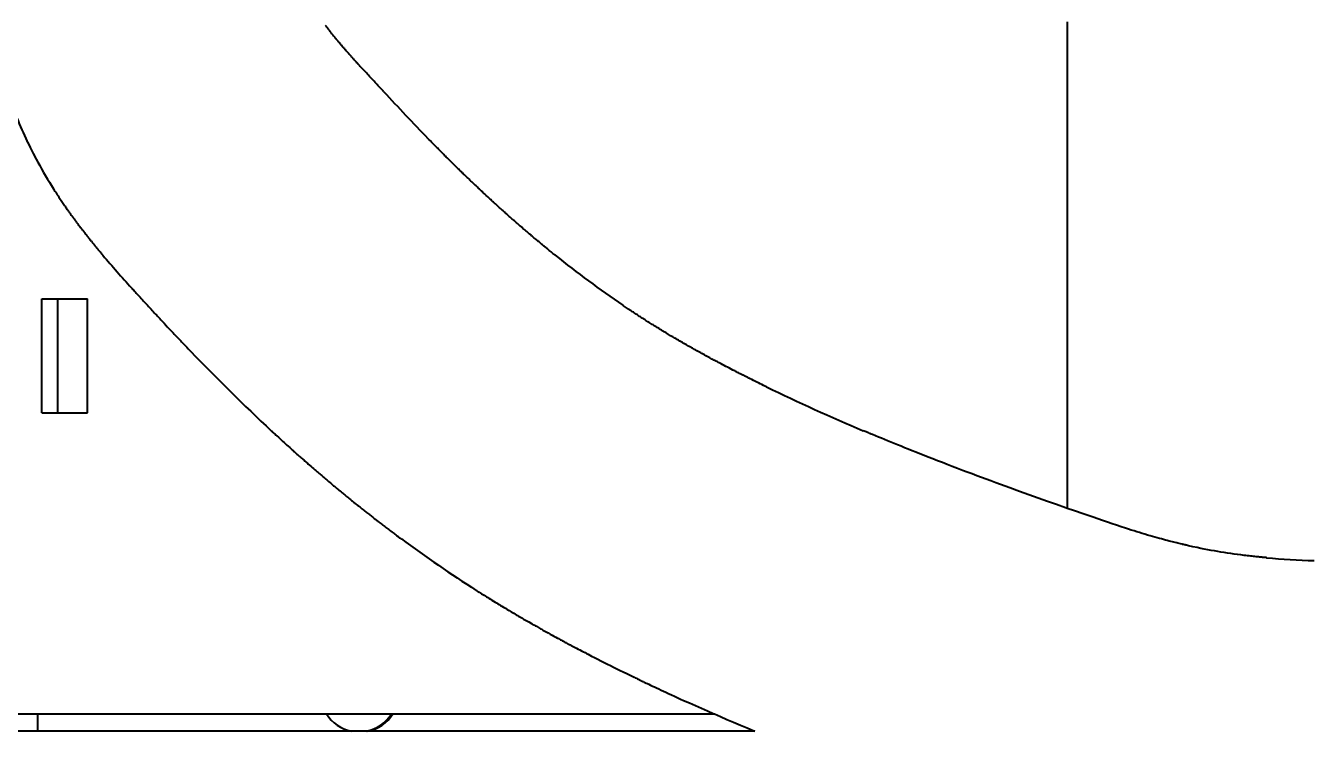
# Model space of a CAD drawing. Header units: millimetres. Extents: x 15 to 415, y 5 to 292.
# Drawn here: x 137.04 to 148.05, y 106.43 to 112.46 of the extents above; entities that cross this region are included whole.
import ezdxf

# ---------------------------------------------------------------- set-up
doc = ezdxf.new("R2010")
doc.units = ezdxf.units.MM
doc.layers.add('Geometries', color=7, linetype='Continuous')

msp = doc.modelspace()

# ---------------------------------------------------------------- linework, layer by layer
at = {"layer": 'Geometries', "linetype": 'Continuous', "lineweight": 40}
for p, q in [((145.9428, 112.4956), (145.9428, 108.3354)), ((137.0417, 111.4996), (137.0512, 111.4795)), ((137.1789, 110.1267), (137.3133, 110.1267)), ((137.1789, 109.1517), (137.1789, 110.1267)), ((137.3133, 110.1267), (137.5682, 110.1267)), ((137.3133, 110.1267), (137.3133, 109.1517)), ((137.5682, 109.1517), (137.5682, 110.1267)), ((137.1789, 109.1517), (137.3133, 109.1517)), ((137.3133, 109.1517), (137.5682, 109.1517)), ((136.883, 106.5767), (137.1451, 106.5767)), ((137.1451, 106.4291), (137.1451, 106.5767)), ((137.1451, 106.5767), (139.6111, 106.5767)), ((139.6111, 106.5767), (140.167, 106.5767)), ((140.167, 106.5767), (140.1791, 106.5767)), ((140.1791, 106.5767), (142.9269, 106.5767)), ((137.1451, 106.4291), (136.883, 106.4291)), ((139.8244, 106.4291), (137.1451, 106.4291)), ((139.9537, 106.4291), (139.8244, 106.4291)), ((139.9658, 106.4291), (139.9537, 106.4291)), ((143.2738, 106.4291), (139.9658, 106.4291))]:
    msp.add_line(p, q, dxfattribs=at)
at = {"layer": 'Geometries', "linetype": 'Continuous', "lineweight": 40, "flags": 128}
for points in [[(139.6306, 112.4302), (139.6305, 112.4303), (139.6278, 112.4339), (139.6251, 112.4376), (139.6226, 112.441), (139.6197, 112.4449), (139.617, 112.4485), (139.6143, 112.4521), (139.6118, 112.4556), (139.6092, 112.4591), (139.6068, 112.4626), (139.6043, 112.466)], [(140.1005, 111.8999), (140.0997, 111.9008), (140.0951, 111.9058), (140.09, 111.9112), (140.0846, 111.9171), (140.0787, 111.9234), (140.0725, 111.9301), (140.0659, 111.9371), (140.059, 111.9445), (140.0518, 111.9524), (140.0442, 111.9606), (140.036, 111.9693), (140.0275, 111.9785), (140.0187, 111.988), (140.0095, 111.9979), (140, 112.0081), (139.9902, 112.0187), (139.9802, 112.0295), (139.9706, 112.0398), (139.9615, 112.0496), (139.9529, 112.0589), (139.9448, 112.0677), (139.9372, 112.0759), (139.9302, 112.0836), (139.9236, 112.0908), (139.9174, 112.0975), (139.9116, 112.1038), (139.9062, 112.1097), (139.9011, 112.1152), (139.8965, 112.1202), (139.8923, 112.1248), (139.8886, 112.1289), (139.8852, 112.1326), (139.8822, 112.1359), (139.8804, 112.1378), (139.8789, 112.1395), (139.877, 112.1415), (139.8748, 112.144), (139.8722, 112.1468), (139.8693, 112.1501), (139.8662, 112.1535), (139.8627, 112.1573), (139.859, 112.1614), (139.8554, 112.1654), (139.8519, 112.1692), (139.8478, 112.1737), (139.8439, 112.178), (139.8403, 112.182), (139.8366, 112.1862), (139.8327, 112.1905), (139.8286, 112.1951), (139.8243, 112.1998), (139.8203, 112.2043), (139.816, 112.2091), (139.8115, 112.2142), (139.8067, 112.2195), (139.8018, 112.2251), (139.7969, 112.2305), (139.7924, 112.2357), (139.7877, 112.241), (139.7834, 112.2458), (139.7793, 112.2504), (139.7753, 112.255), (139.7713, 112.2596), (139.7673, 112.2641), (139.7634, 112.2686), (139.7595, 112.2731), (139.7556, 112.2776), (139.7516, 112.2821), (139.7483, 112.286), (139.7446, 112.2903), (139.7407, 112.2948), (139.7372, 112.2988), (139.7343, 112.3023), (139.7302, 112.3071), (139.7256, 112.3125), (139.7206, 112.3184), (139.7156, 112.3243), (139.7107, 112.3301), (139.7059, 112.3358), (139.7011, 112.3416), (139.6988, 112.3443), (139.6965, 112.3471), (139.6942, 112.3499), (139.6921, 112.3524), (139.6902, 112.3547), (139.6885, 112.3568), (139.6867, 112.359), (139.6848, 112.3614), (139.6826, 112.364), (139.6803, 112.3669), (139.6781, 112.3696), (139.676, 112.3722), (139.6741, 112.3745), (139.6714, 112.3779), (139.6689, 112.381), (139.6666, 112.3839), (139.6642, 112.3869), (139.6614, 112.3904), (139.6584, 112.3942), (139.6548, 112.3987), (139.6513, 112.4033), (139.6479, 112.4076), (139.6449, 112.4115), (139.6421, 112.4151), (139.6394, 112.4187), (139.6364, 112.4225), (139.6332, 112.4268), (139.6306, 112.4302)], [(137.0512, 111.4795), (137.0557, 111.4701), (137.0799, 111.4207), (137.1052, 111.3707), (137.1313, 111.321), (137.145, 111.2956)], [(141.5677, 110.4996), (141.5669, 110.5003), (141.5617, 110.5044), (141.5545, 110.5102), (141.547, 110.5163), (141.5391, 110.5226), (141.531, 110.5292), (141.5232, 110.5355), (141.5159, 110.5414), (141.5093, 110.5469), (141.5032, 110.5518), (141.4996, 110.5547), (141.4958, 110.5578), (141.4916, 110.5613), (141.487, 110.5651), (141.482, 110.5692), (141.4762, 110.5739), (141.4701, 110.579), (141.4641, 110.5839), (141.4583, 110.5887), (141.4526, 110.5933), (141.4472, 110.5978), (141.4411, 110.6029), (141.4349, 110.6081), (141.4284, 110.6134), (141.4218, 110.619), (141.4147, 110.6249), (141.4075, 110.6309), (141.4, 110.6372), (141.3923, 110.6437), (141.385, 110.6498), (141.3783, 110.6554), (141.3723, 110.6605), (141.3678, 110.6643), (141.3638, 110.6677), (141.3602, 110.6708), (141.3566, 110.6738), (141.3526, 110.6771), (141.3483, 110.6809), (141.3426, 110.6857), (141.3364, 110.691), (141.3298, 110.6965), (141.3235, 110.7019), (141.3149, 110.7093), (141.3067, 110.7163), (141.299, 110.723), (141.2912, 110.7297), (141.2833, 110.7365), (141.2782, 110.7409), (141.273, 110.7454), (141.2676, 110.7501), (141.2619, 110.755), (141.2559, 110.7603), (141.2496, 110.7657), (141.2431, 110.7715), (141.2365, 110.7771), (141.2301, 110.7828), (141.224, 110.7881), (141.2184, 110.7931), (141.2131, 110.7977), (141.2082, 110.802), (141.2035, 110.8061), (141.1968, 110.8121), (141.1897, 110.8183), (141.1822, 110.825), (141.1742, 110.832), (141.168, 110.8376), (141.1622, 110.8427), (141.1569, 110.8475), (141.152, 110.8518), (141.1484, 110.855), (141.1448, 110.8583), (141.1408, 110.8618), (141.1365, 110.8657), (141.1319, 110.8698), (141.127, 110.8742), (141.1218, 110.8789), (141.1166, 110.8835), (141.1116, 110.888), (141.1045, 110.8945), (141.0978, 110.9005), (141.0915, 110.9062), (141.0854, 110.9118), (141.079, 110.9176), (141.0723, 110.9236), (141.0641, 110.9311), (141.0559, 110.9386), (141.048, 110.9458), (141.0404, 110.9527), (141.0343, 110.9583), (141.0284, 110.9638), (141.0222, 110.9695), (141.0157, 110.9755), (141.0088, 110.9818), (141.0015, 110.9885), (140.9897, 110.9995), (140.9779, 111.0104), (140.9662, 111.0213), (140.9604, 111.0267), (140.9549, 111.0319), (140.9499, 111.0365), (140.9453, 111.0408), (140.9413, 111.0446), (140.9377, 111.048), (140.934, 111.0514), (140.93, 111.0552), (140.9255, 111.0594), (140.9205, 111.0641), (140.9151, 111.0692), (140.909, 111.075), (140.9026, 111.081), (140.8964, 111.0869), (140.8904, 111.0925), (140.8848, 111.0979), (140.8793, 111.1031), (140.8741, 111.108), (140.8692, 111.1127), (140.8618, 111.1197), (140.8543, 111.1269), (140.8465, 111.1343), (140.8384, 111.1421), (140.83, 111.1501), (140.8218, 111.158), (140.8141, 111.1654), (140.8067, 111.1726), (140.7994, 111.1796), (140.7917, 111.1871), (140.7836, 111.1949), (140.7762, 111.202), (140.769, 111.209), (140.7621, 111.2158), (140.7553, 111.2224), (140.7488, 111.2287), (140.7423, 111.2351), (140.7355, 111.2418), (140.7283, 111.2488), (140.7205, 111.2565), (140.7123, 111.2646), (140.7039, 111.2728), (140.6958, 111.2808), (140.688, 111.2884), (140.6807, 111.2957), (140.6739, 111.3024), (140.6675, 111.3088), (140.6611, 111.3151), (140.6548, 111.3214), (140.6486, 111.3276), (140.6424, 111.3337), (140.6361, 111.3401), (140.6293, 111.3468), (140.6219, 111.3542), (140.6141, 111.362), (140.606, 111.3702), (140.5977, 111.3785), (140.5899, 111.3864), (140.5824, 111.3939), (140.5753, 111.4011), (140.5686, 111.4079), (140.5621, 111.4145), (140.5555, 111.4212), (140.5488, 111.4279), (140.5421, 111.4348), (140.5259, 111.4512), (140.5094, 111.4681), (140.5002, 111.4775), (140.4908, 111.4871), (140.4812, 111.4969), (140.4786, 111.4996)], [(137.2789, 111.0678), (137.2794, 111.067), (137.2855, 111.0574), (137.2915, 111.048), (137.2977, 111.0383), (137.3043, 111.028), (137.3111, 111.0176), (137.3133, 111.0142)], [(137.3133, 111.0142), (137.3177, 111.0075), (137.324, 110.9979), (137.3304, 110.9882), (137.3365, 110.9791), (137.3429, 110.9695), (137.3495, 110.9598), (137.3562, 110.9498), (137.3615, 110.9419), (137.3669, 110.9341), (137.3721, 110.9265), (137.377, 110.9195), (137.3815, 110.9129), (137.3861, 110.9063), (137.391, 110.8993), (137.3959, 110.8923), (137.4006, 110.8856), (137.4041, 110.8805), (137.4079, 110.8752), (137.4119, 110.8695), (137.4162, 110.8635), (137.4207, 110.8573), (137.4253, 110.8508), (137.4301, 110.8442), (137.435, 110.8374), (137.4396, 110.831), (137.4439, 110.8251), (137.4477, 110.8199), (137.4513, 110.815), (137.4548, 110.8102), (137.4581, 110.8057), (137.4619, 110.8005), (137.4657, 110.7954), (137.4696, 110.7902), (137.4735, 110.7849), (137.4762, 110.7813), (137.4792, 110.7772), (137.4825, 110.7728), (137.4861, 110.768), (137.49, 110.7629), (137.4966, 110.7541), (137.5027, 110.746), (137.5083, 110.7386), (137.5135, 110.7319), (137.5181, 110.7259), (137.5217, 110.7211), (137.5255, 110.7162), (137.5295, 110.7111), (137.5337, 110.7057), (137.5382, 110.6998), (137.5432, 110.6933), (137.5468, 110.6887), (137.5507, 110.6838), (137.5544, 110.6791), (137.5578, 110.6747), (137.5609, 110.6707), (137.5637, 110.6672), (137.5663, 110.6639), (137.5708, 110.6582), (137.5756, 110.6522), (137.5806, 110.6459), (137.586, 110.6391), (137.5918, 110.6319), (137.5956, 110.6271), (137.5993, 110.6225), (137.6028, 110.6182), (137.606, 110.6141), (137.6091, 110.6104), (137.6121, 110.6067), (137.6155, 110.6025), (137.6193, 110.5977), (137.6236, 110.5925), (137.6282, 110.5868), (137.6331, 110.5808), (137.638, 110.5748), (137.6427, 110.5692), (137.6473, 110.5636), (137.6515, 110.5585), (137.6552, 110.554), (137.6586, 110.55), (137.6615, 110.5464), (137.664, 110.5434), (137.6665, 110.5403), (137.6691, 110.5373), (137.6716, 110.5342), (137.6742, 110.5312), (137.6767, 110.5281), (137.6793, 110.525), (137.6822, 110.5216), (137.6854, 110.5178), (137.6889, 110.5135), (137.6929, 110.5089), (137.6972, 110.5038), (137.7007, 110.4996)], [(137.9451, 110.2216), (137.9507, 110.2154), (137.9573, 110.2082), (137.9641, 110.2006), (137.9713, 110.1928), (137.9787, 110.1846), (137.986, 110.1766), (137.9972, 110.1643), (138.008, 110.1524), (138.0183, 110.1411), (138.0282, 110.1303), (138.0381, 110.1194), (138.0386, 110.1189)], [(138.0386, 110.1189), (138.0483, 110.1083), (138.0588, 110.0968), (138.0697, 110.085), (138.0808, 110.0728), (138.0919, 110.0607), (138.1026, 110.0491), (138.1129, 110.0379), (138.1229, 110.0271), (138.1314, 110.0178), (138.1398, 110.0087), (138.1486, 109.9993), (138.1517, 109.9959)], [(143.372, 109.3746), (143.3644, 109.3784), (143.3483, 109.3862), (143.3325, 109.3939), (143.3174, 109.4014), (143.3028, 109.4086), (143.2889, 109.4155), (143.2741, 109.4228), (143.2601, 109.4298), (143.2468, 109.4364), (143.2343, 109.4427), (143.2226, 109.4485), (143.2116, 109.4541), (143.2013, 109.4592), (143.1918, 109.464), (143.1881, 109.4659), (143.1845, 109.4677), (143.181, 109.4695), (143.1776, 109.4712), (143.174, 109.4731), (143.1696, 109.4753), (143.1649, 109.4776), (143.1597, 109.4803), (143.1539, 109.4833), (143.1475, 109.4865), (143.1405, 109.4901), (143.133, 109.4939), (143.1249, 109.4981), (143.1167, 109.5023), (143.1086, 109.5064), (143.1007, 109.5105), (143.0857, 109.5183), (143.0711, 109.5258), (143.055, 109.5342), (143.0397, 109.5422), (143.0251, 109.5498), (143.0113, 109.557), (142.9983, 109.5639), (142.9861, 109.5703), (142.9747, 109.5764), (142.9671, 109.5804), (142.9599, 109.5842), (142.9531, 109.5879), (142.9467, 109.5913), (142.9407, 109.5945), (142.9352, 109.5974), (142.9296, 109.6004), (142.9228, 109.6041), (142.9151, 109.6082), (142.9067, 109.6127), (142.8976, 109.6176), (142.8876, 109.623), (142.877, 109.6288), (142.8659, 109.6348), (142.8544, 109.6411), (142.8425, 109.6476), (142.8302, 109.6543), (142.8203, 109.6598), (142.8101, 109.6654), (142.7997, 109.6712), (142.789, 109.6771), (142.7784, 109.6829), (142.7679, 109.6888), (142.7579, 109.6944), (142.7486, 109.6996), (142.74, 109.7045), (142.7319, 109.709), (142.7245, 109.7131), (142.716, 109.718), (142.707, 109.7231), (142.6975, 109.7285), (142.6875, 109.7341), (142.677, 109.7402), (142.6661, 109.7464), (142.6551, 109.7527), (142.6438, 109.7592), (142.6323, 109.7659), (142.6206, 109.7727), (142.6094, 109.7792), (142.5991, 109.7852), (142.5894, 109.7909), (142.5803, 109.7962), (142.5717, 109.8013), (142.5628, 109.8065), (142.5534, 109.8121), (142.5441, 109.8177), (142.5343, 109.8235), (142.5242, 109.8295), (142.5141, 109.8356), (142.5039, 109.8418), (142.4966, 109.8462), (142.4893, 109.8506), (142.4822, 109.8549), (142.4756, 109.8589), (142.4696, 109.8626), (142.464, 109.8661), (142.4589, 109.8692), (142.454, 109.8722), (142.4486, 109.8755), (142.4427, 109.8791), (142.4364, 109.883), (142.4296, 109.8872), (142.4226, 109.8915), (142.4125, 109.8978), (142.4031, 109.9037), (142.3943, 109.9092), (142.3861, 109.9144), (142.3775, 109.9198), (142.3688, 109.9253), (142.3597, 109.931), (142.3504, 109.937), (142.3415, 109.9426), (142.3358, 109.9463), (142.3303, 109.9498), (142.325, 109.9532), (142.3199, 109.9565), (142.3149, 109.9597), (142.3096, 109.9631), (142.3027, 109.9676), (142.2953, 109.9724), (142.2873, 109.9775), (142.2788, 109.9831), (142.2691, 109.9894), (142.2599, 109.9954), (142.2511, 110.0012), (142.2427, 110.0067), (142.2348, 110.0119), (142.2271, 110.017), (142.22, 110.0217), (142.2131, 110.0263), (142.2064, 110.0308), (142.1995, 110.0353), (142.1923, 110.0402), (142.1846, 110.0454), (142.1765, 110.0508), (142.168, 110.0565), (142.1597, 110.0621), (142.1517, 110.0675), (142.1433, 110.0733)], [(138.1517, 109.9959), (138.1576, 109.9895), (138.1669, 109.9795), (138.1765, 109.9691), (138.1863, 109.9585), (138.1961, 109.948), (138.21, 109.933), (138.2239, 109.9181), (138.2376, 109.9034), (138.2511, 109.889), (138.2649, 109.8742), (138.2786, 109.8597), (138.2928, 109.8446), (138.3015, 109.8353), (138.3105, 109.8257), (138.3112, 109.825)], [(138.3112, 109.825), (138.3197, 109.816), (138.3286, 109.8065), (138.3371, 109.7976), (138.3435, 109.7908), (138.3496, 109.7844), (138.3554, 109.7783), (138.3609, 109.7724), (138.3663, 109.7668), (138.3735, 109.7592), (138.3811, 109.7512), (138.389, 109.7429), (138.3974, 109.7342), (138.406, 109.7252), (138.4175, 109.713), (138.4295, 109.7006), (138.4418, 109.6878), (138.4511, 109.678)], [(139.1398, 108.9996), (139.1414, 108.998), (139.145, 108.9947), (139.1489, 108.9912), (139.1531, 108.9873), (139.159, 108.9818), (139.1654, 108.9758), (139.1725, 108.9693), (139.1799, 108.9625), (139.1872, 108.9558), (139.2013, 108.9428), (139.2153, 108.9301), (139.2274, 108.9189), (139.2393, 108.9081), (139.2509, 108.8975), (139.2623, 108.8872), (139.2734, 108.8771), (139.2851, 108.8666), (139.2972, 108.8557), (139.303, 108.8504), (139.3087, 108.8454), (139.3139, 108.8407), (139.3188, 108.8363), (139.3233, 108.8322), (139.3274, 108.8285), (139.3312, 108.8252), (139.3349, 108.8218), (139.339, 108.8181), (139.3436, 108.8141), (139.3484, 108.8098), (139.3537, 108.8051), (139.3593, 108.8001), (139.3653, 108.7947), (139.3738, 108.7872), (139.3823, 108.7797), (139.3904, 108.7724), (139.3983, 108.7655), (139.4058, 108.7588), (139.413, 108.7525), (139.4199, 108.7464), (139.4271, 108.7401), (139.4341, 108.734), (139.4412, 108.7277), (139.4485, 108.7213), (139.4561, 108.7147), (139.4673, 108.7049), (139.4787, 108.695), (139.4897, 108.6854), (139.5002, 108.6763), (139.5066, 108.6708), (139.5128, 108.6654), (139.5194, 108.6598), (139.5262, 108.6539), (139.5335, 108.6476), (139.5411, 108.6411), (139.5491, 108.6342), (139.557, 108.6274), (139.5644, 108.6211), (139.5713, 108.6152), (139.5774, 108.61), (139.583, 108.6053), (139.5883, 108.6007), (139.594, 108.5958), (139.6004, 108.5904), (139.6073, 108.5846), (139.6147, 108.5784), (139.6224, 108.5718), (139.6299, 108.5655), (139.6392, 108.5576), (139.6481, 108.5502), (139.6564, 108.5431), (139.6618, 108.5387), (139.6672, 108.5341), (139.6731, 108.5292), (139.6793, 108.524), (139.6859, 108.5185), (139.693, 108.5126), (139.7004, 108.5064), (139.7082, 108.5), (139.7182, 108.4916), (139.7278, 108.4837), (139.7368, 108.4762), (139.7454, 108.4692), (139.7535, 108.4625), (139.7613, 108.4561), (139.7689, 108.4498), (139.7764, 108.4437), (139.784, 108.4375), (139.7916, 108.4313), (139.7996, 108.4248), (139.8078, 108.4181), (139.8165, 108.411), (139.8255, 108.4038), (139.8317, 108.3987), (139.8379, 108.3937), (139.8437, 108.389), (139.8492, 108.3846), (139.8544, 108.3804), (139.8592, 108.3765), (139.8638, 108.3729), (139.868, 108.3694), (139.8726, 108.3658), (139.8784, 108.3611), (139.8848, 108.356), (139.8917, 108.3505), (139.8991, 108.3446), (139.9068, 108.3384), (139.9144, 108.3324), (139.9231, 108.3254), (139.9315, 108.3188), (139.9393, 108.3126), (139.9468, 108.3067), (139.9542, 108.3009), (139.9619, 108.2948), (139.9699, 108.2885), (139.9781, 108.2821), (139.9857, 108.2761), (139.9934, 108.2701), (140.0006, 108.2645), (140.0074, 108.2592), (140.0137, 108.2542), (140.0197, 108.2496), (140.0252, 108.2453), (140.0292, 108.2422), (140.0335, 108.2389), (140.0383, 108.2352), (140.0436, 108.2311), (140.0493, 108.2266), (140.0555, 108.2218), (140.0622, 108.2167), (140.0692, 108.2113), (140.076, 108.206), (140.0855, 108.1988), (140.0946, 108.1918), (140.1033, 108.1852), (140.1116, 108.1788), (140.1201, 108.1724), (140.1281, 108.1663), (140.1364, 108.16), (140.145, 108.1535), (140.1539, 108.1468), (140.163, 108.1399), (140.1724, 108.1328), (140.1818, 108.1258), (140.1898, 108.1198), (140.1973, 108.1142), (140.2041, 108.1091), (140.2104, 108.1044), (140.2161, 108.1002), (140.2211, 108.0964), (140.2259, 108.0928), (140.2313, 108.0889), (140.2371, 108.0845), (140.2435, 108.0798), (140.2505, 108.0746), (140.2517, 108.0737)], [(145.9429, 108.3353), (145.9279, 108.3406), (145.8511, 108.3676), (145.7737, 108.395), (145.6942, 108.4233), (145.6142, 108.4519), (145.5337, 108.4809), (145.4527, 108.5103), (145.3713, 108.5401), (145.3312, 108.5549), (145.2909, 108.5698), (145.2506, 108.5847), (145.2102, 108.5997), (145.1697, 108.6149), (145.1291, 108.6301), (145.0887, 108.6453), (145.049, 108.6603), (145.0043, 108.6773), (144.9605, 108.6941), (144.9175, 108.7105), (144.8754, 108.7268), (144.8342, 108.7428), (144.7938, 108.7585), (144.7543, 108.774), (144.7188, 108.7879), (144.6841, 108.8016), (144.6502, 108.8151), (144.617, 108.8283), (144.5845, 108.8413), (144.5528, 108.854), (144.5223, 108.8663), (144.4926, 108.8783), (144.4637, 108.8901), (144.4354, 108.9016), (144.4079, 108.9129), (144.3811, 108.9239), (144.355, 108.9347), (144.329, 108.9454), (144.3038, 108.9559), (144.2793, 108.9662), (144.268, 108.9709), (144.2569, 108.9755), (144.246, 108.9801), (144.2354, 108.9846), (144.2253, 108.9888), (144.2154, 108.993), (144.2061, 108.9969), (144.1996, 108.9997)], [(147.6451, 107.9132), (147.6445, 107.9133), (147.639, 107.9138), (147.634, 107.9142), (147.6296, 107.9147), (147.6257, 107.915), (147.6224, 107.9153), (147.6193, 107.9156), (147.6169, 107.9158), (147.6151, 107.916), (147.6133, 107.9162), (147.6113, 107.9164), (147.6074, 107.9168), (147.6028, 107.9172), (147.5976, 107.9177), (147.5917, 107.9183), (147.5852, 107.9189), (147.578, 107.9197), (147.5686, 107.9206), (147.5584, 107.9217), (147.5472, 107.9229), (147.5352, 107.9241), (147.5234, 107.9254), (147.5108, 107.9268), (147.4975, 107.9283), (147.4836, 107.93), (147.469, 107.9317), (147.4546, 107.9334), (147.4403, 107.9352), (147.4262, 107.937), (147.3971, 107.9407), (147.3687, 107.9446), (147.341, 107.9485), (147.312, 107.9528), (147.2836, 107.9572), (147.2559, 107.9616), (147.2288, 107.9661), (147.2022, 107.9707), (147.1727, 107.976), (147.1432, 107.9815), (147.1136, 107.9871), (147.0839, 107.9931), (147.0539, 107.9993), (147.0161, 108.0073), (146.9779, 108.0159), (146.9702, 108.0176), (146.9632, 108.0192), (146.9567, 108.0207), (146.951, 108.022), (146.9458, 108.0232), (146.9421, 108.0241), (146.9388, 108.0249), (146.9359, 108.0256), (146.9336, 108.0261), (146.9317, 108.0266), (146.9302, 108.0269), (146.9291, 108.0272), (146.9284, 108.0273), (146.927, 108.0277), (146.9249, 108.0282), (146.9123, 108.0312), (146.9009, 108.0339), (146.8893, 108.0368), (146.8783, 108.0395), (146.8667, 108.0424), (146.8544, 108.0455), (146.8415, 108.0488), (146.8278, 108.0523), (146.8133, 108.0561), (146.7982, 108.0601), (146.7824, 108.0643), (146.7658, 108.0687), (146.7486, 108.0734), (146.7307, 108.0784), (146.712, 108.0836), (146.6926, 108.0891), (146.6724, 108.0949), (146.6514, 108.101), (146.6296, 108.1074), (146.607, 108.1141), (146.5836, 108.1212), (146.5613, 108.128), (146.5384, 108.135), (146.5146, 108.1424), (146.4905, 108.15), (146.4661, 108.1577), (146.4415, 108.1656), (146.4034, 108.1779), (146.3648, 108.1905), (146.3255, 108.2035), (146.2856, 108.2169), (146.245, 108.2306), (146.2045, 108.2444), (146.1634, 108.2586), (146.1216, 108.273), (146.0797, 108.2876), (146.0041, 108.3139), (145.9429, 108.3353)], [(140.8918, 107.6341), (140.8957, 107.6317), (140.9052, 107.6256), (140.9154, 107.6192), (140.9264, 107.6123), (140.9373, 107.6054), (140.9478, 107.5988), (140.9589, 107.5918), (140.9696, 107.5851), (140.9799, 107.5787), (140.9897, 107.5726), (140.9993, 107.5667), (141.0123, 107.5587), (141.0258, 107.5503), (141.0398, 107.5417), (141.0526, 107.5339), (141.065, 107.5263), (141.0769, 107.5191), (141.0884, 107.5121), (141.0994, 107.5054), (141.1109, 107.4985), (141.1254, 107.4898), (141.1406, 107.4807), (141.1564, 107.4712), (141.1728, 107.4614), (141.1898, 107.4514), (141.2012, 107.4446), (141.2125, 107.4379), (141.2235, 107.4315), (141.2339, 107.4254), (141.2439, 107.4195), (141.2534, 107.414), (141.2648, 107.4073), (141.2757, 107.401), (141.2864, 107.3948), (141.2969, 107.3887), (141.3073, 107.3827), (141.3174, 107.3768), (141.3408, 107.3634), (141.3636, 107.3504), (141.37, 107.3467), (141.3764, 107.3431), (141.3829, 107.3394), (141.3899, 107.3354), (141.3976, 107.3311), (141.4058, 107.3265), (141.4145, 107.3215), (141.423, 107.3167), (141.432, 107.3117), (141.4415, 107.3063), (141.4515, 107.3008), (141.4619, 107.2949), (141.4724, 107.2891), (141.4904, 107.2791), (141.5077, 107.2695), (141.5244, 107.2603), (141.5404, 107.2514), (141.5559, 107.2429), (141.5711, 107.2346), (141.586, 107.2265), (141.595, 107.2216), (141.6039, 107.2168), (141.6127, 107.212), (141.6214, 107.2073), (141.6296, 107.2029), (141.6371, 107.1988), (141.6439, 107.1952), (141.65, 107.1919), (141.6555, 107.189), (141.6596, 107.1868), (141.6632, 107.1848), (141.6663, 107.1832), (141.6694, 107.1815), (141.6726, 107.1798), (141.676, 107.178), (141.6817, 107.1749), (141.6878, 107.1717), (141.6943, 107.1682), (141.7038, 107.1632), (141.7139, 107.1577), (141.7249, 107.1519), (141.7367, 107.1457), (141.7494, 107.139), (141.7629, 107.1319), (141.7773, 107.1243), (141.7924, 107.1164), (141.8084, 107.1081), (141.8215, 107.1012), (141.8351, 107.0942), (141.8489, 107.087), (141.863, 107.0797), (141.8772, 107.0724), (141.9031, 107.0591), (141.9296, 107.0456), (141.9567, 107.0318), (141.9844, 107.0178), (142.0126, 107.0035), (142.0389, 106.9904), (142.0656, 106.977), (142.0928, 106.9635), (142.1206, 106.9498), (142.1488, 106.9359), (142.1775, 106.9219), (142.2067, 106.9076), (142.2191, 106.9017), (142.2306, 106.8961), (142.2414, 106.8908), (142.2514, 106.886), (142.2606, 106.8816), (142.269, 106.8775), (142.2766, 106.8739), (142.2829, 106.8709), (142.2885, 106.8682), (142.2935, 106.8658), (142.2978, 106.8637), (142.3014, 106.862), (142.3044, 106.8606), (142.3089, 106.8584), (142.314, 106.8559), (142.3199, 106.8531), (142.3265, 106.85), (142.3338, 106.8465), (142.3441, 106.8416), (142.3549, 106.8365), (142.3661, 106.8312), (142.3817, 106.8238), (142.3982, 106.816), (142.4155, 106.8079), (142.4335, 106.7995), (142.452, 106.7908), (142.4712, 106.7818), (142.4912, 106.7726), (142.512, 106.7629), (142.5296, 106.7548)], [(142.5296, 106.7548), (142.5335, 106.753), (142.5558, 106.7427), (142.5913, 106.7264), (142.6274, 106.71), (142.6389, 106.7048)], [(142.6389, 106.7048), (142.664, 106.6934), (142.7137, 106.671), (142.7644, 106.6483), (142.816, 106.6254), (142.8684, 106.6023), (142.9229, 106.5785), (142.9268, 106.5767)], [(142.9268, 106.5767), (142.9782, 106.5544), (143.0345, 106.5302), (143.0916, 106.5057), (143.1491, 106.4813), (143.2063, 106.4572), (143.263, 106.4335), (143.2738, 106.429)]]:
    msp.add_lwpolyline(points, dxfattribs=at)
at = {"layer": 'Geometries', "linetype": 'Continuous', "lineweight": 40}
for centre, radius, start, end in [((140.621, 113.1782), 3.9533, 198.81098, 205.1249), ((155.3767, 125.9507), 20.7554, 222.60739, 224.12749), ((140.7008, 113.2322), 4.049, 208.57437, 212.31445), ((145.781, 117.3582), 10.5987, 220.32457, 222.32626), ((147.2525, 117.5723), 9.0741, 231.20842, 235.73262), ((150.5736, 121.2948), 16.79, 223.7796, 227.0789), ((150.9502, 124.9992), 17.3653, 244.12592, 247.12409), ((146.8602, 117.0108), 11.115, 233.51915, 237.52295), ((148.302, 115.3078), 7.4237, 264.92288, 268.0843), ((139.8951, 106.7591), 0.3375, 212.70394, 257.9113), ((139.883, 106.7591), 0.3375, 282.09307, 327.29715), ((139.8951, 106.7591), 0.3375, 282.0887, 327.29606)]:
    msp.add_arc(centre, radius, start, end, dxfattribs=at)

doc.saveas('drawing.dxf')
